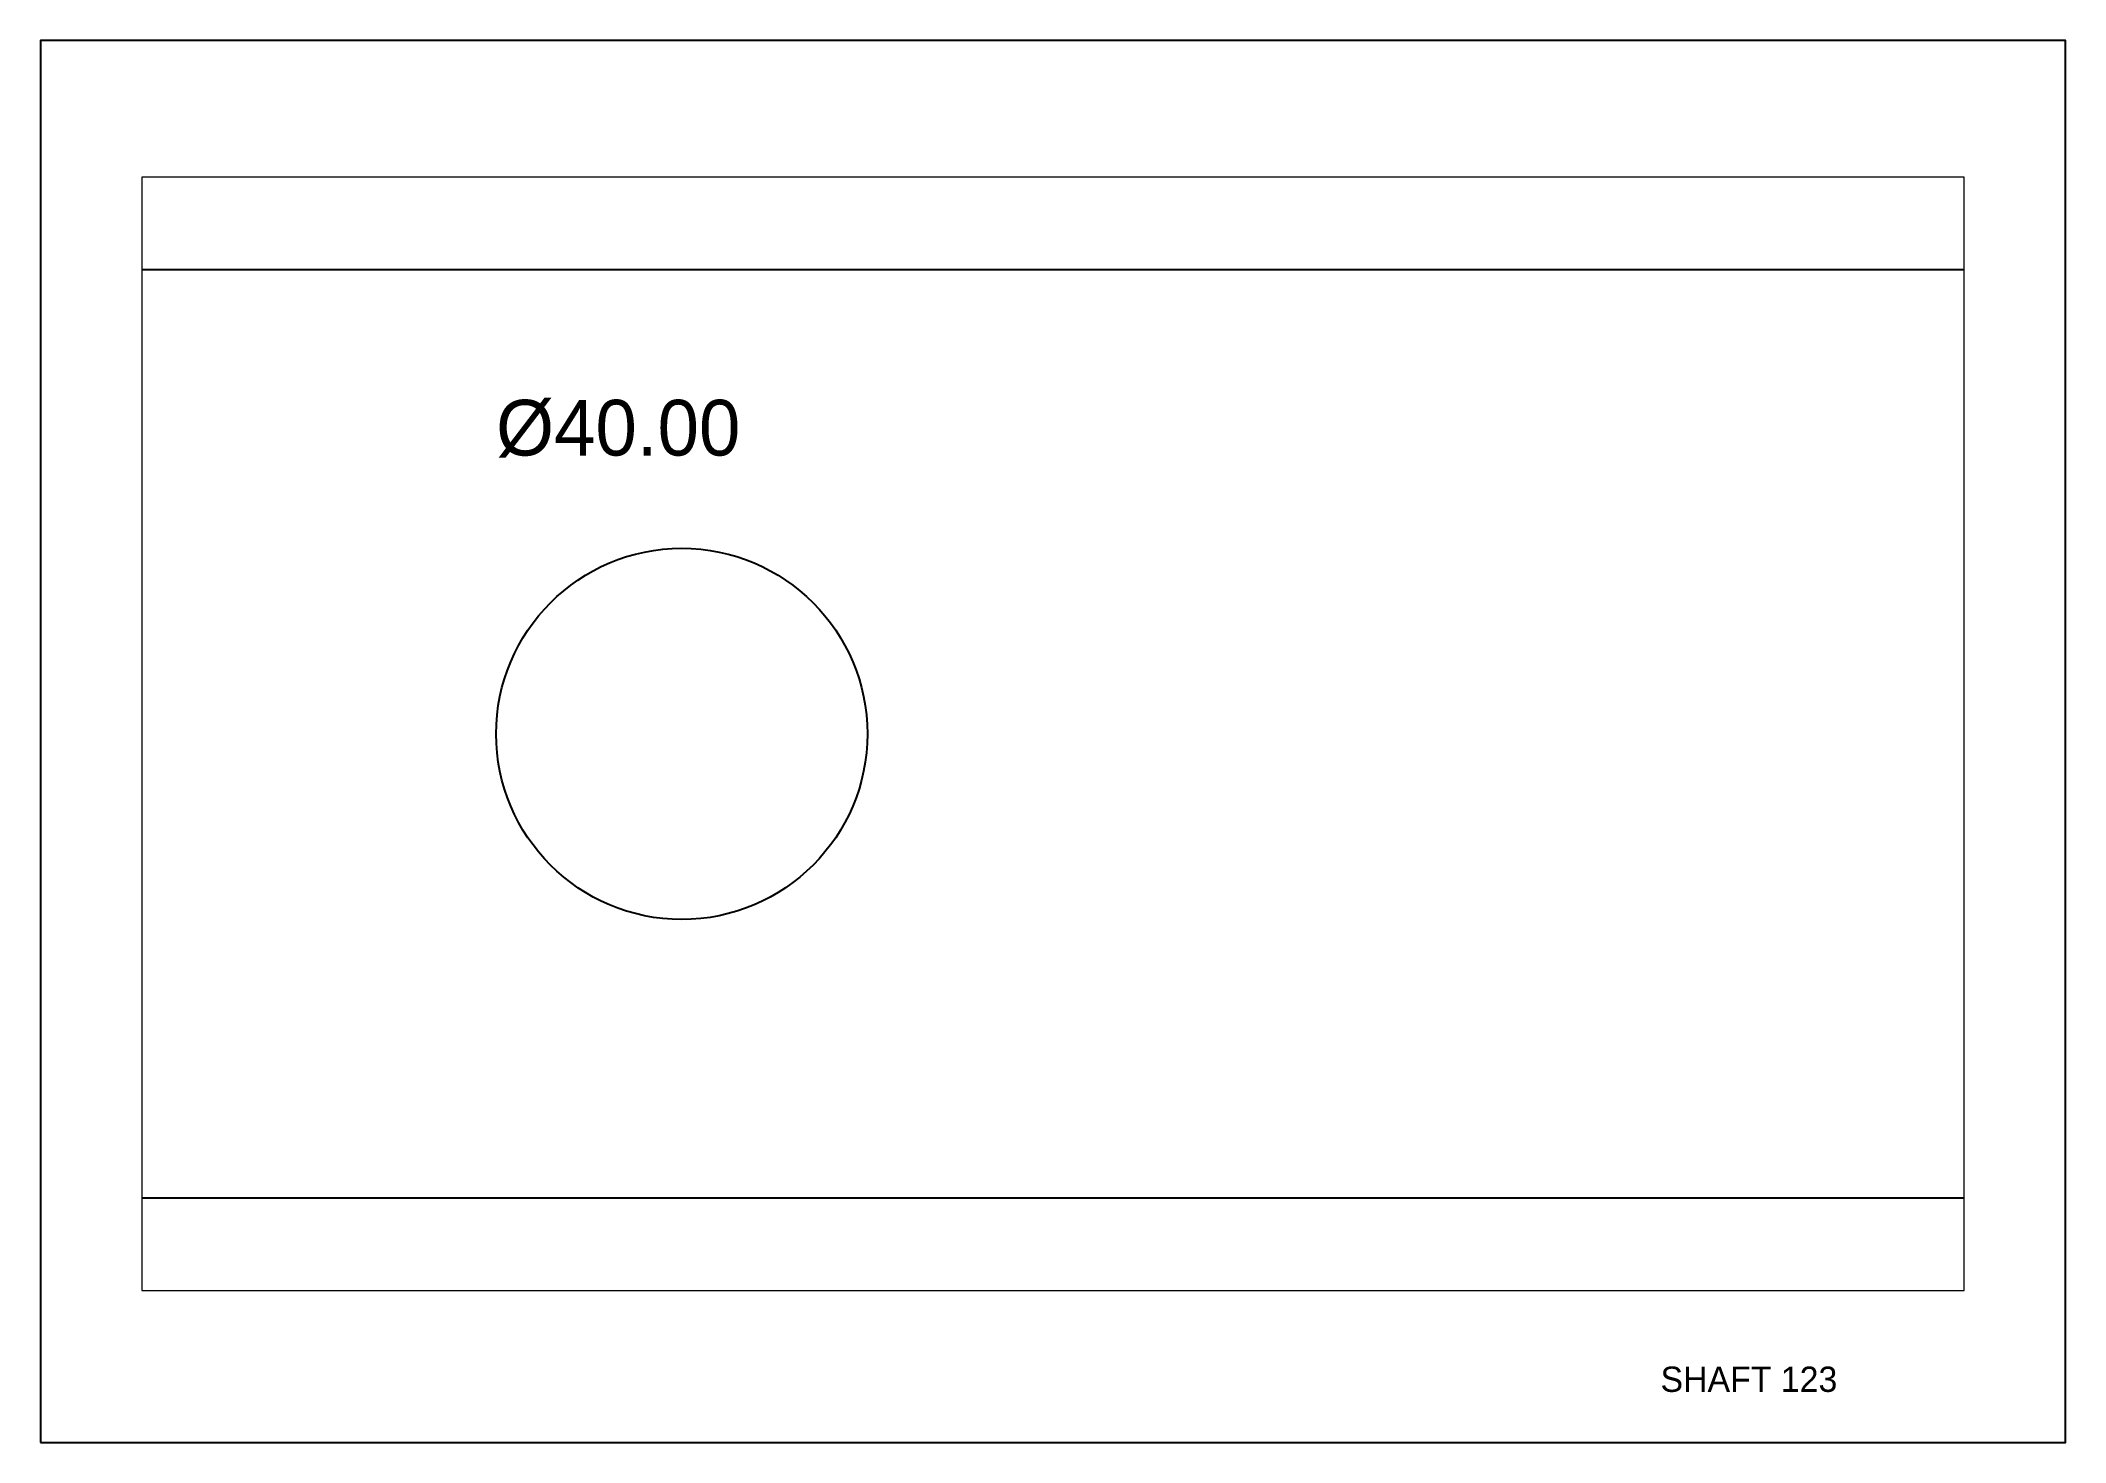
# Paper-space layout 'Sheet A3' of a CAD drawing. Header units: metres, sheet in millimetres. Extents: x 10 to 410, y 10 to 287.
# The model-space entities are those that its viewports show. They can reach past a viewport. Long polylines and large blocks are cut down to what shows.
import ezdxf

# ---------------------------------------------------------------- set-up
doc = ezdxf.new("R2010")
doc.units = ezdxf.units.M
doc.layers.add('VIEWPORTS', color=7, linetype='Continuous')

msp = doc.modelspace()

# ---------------------------------------------------------------- linework, layer by layer
msp.add_lwpolyline([(0, 0), (200, 0), (200, 100), (0, 100)], close=True)
at = {"color": 2}
msp.add_circle((60, 50), 20, dxfattribs=at)

# ---------------------------------------------------------------- texts
msp.add_text('%%c40.00', height=6).set_placement((40, 80))

psp = doc.layouts.new('Sheet A3')

# ---------------------------------------------------------------- linework, layer by layer
psp.add_lwpolyline([(10, 10), (410, 10), (410, 287), (10, 287)], close=True)

# ---------------------------------------------------------------- texts
psp.add_text('SHAFT 123', height=5).set_placement((330, 20))

# ---------------------------------------------------------------- viewports
at = {"layer": 'VIEWPORTS'}
psp.add_viewport(center=(210, 150), size=(360, 220), view_center_point=(100, 50), view_height=120, dxfattribs=at)

doc.saveas('drawing.dxf')
